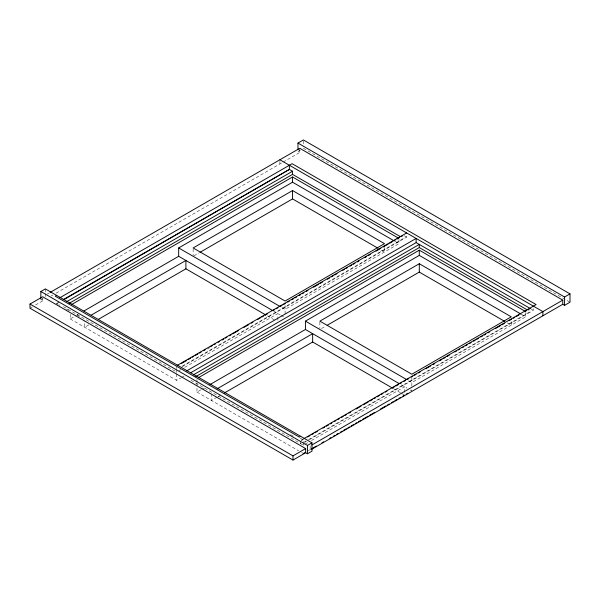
<?xml version="1.0" encoding="UTF-8"?>
<svg xmlns="http://www.w3.org/2000/svg" width="600" height="600" viewBox="0 0 600 600"><rect width="100%" height="100%" fill="white"/><g stroke="black" fill="none" stroke-linecap="round" stroke-linejoin="round"><path stroke-width="0.45" stroke-dasharray="3 2.25" d="M47.175 294.127L49.605 292.725M43.102 298.567L40.845 299.873L42.652 300.915L42.652 298.41M300.293 150.083L297.968 151.425L299.775 152.468L299.775 148.29M30 308.22L32.37 306.847M35.535 305.025L42.652 300.915M51.225 295.965L52.845 295.028M56.093 293.153L282.278 162.57M283.072 162.105L299.775 152.468M58.282 302.85L56.662 303.78L58.275 304.718M70.215 314.392L70.215 318.915L75.885 315.645M76.695 315.18L78.308 314.243M193.935 255.833L199.597 252.57M88.725 324.923L84.675 327.263L84.675 320.767M207.472 348.99L210.712 347.115M182.475 366.03L403.478 238.433L403.478 236.865M182.032 366.803L406.643 237.127L406.643 234.623M179.062 370.605L180.683 369.668M184.733 367.335L277.86 313.567L277.86 316.35M398.963 239.303L398.963 243.645L285.09 309.39L281.865 307.53M70.215 318.915L176.632 380.355L180.683 378.015M181.493 377.55L184.733 375.683M196.972 383.048L196.972 392.092L201.015 389.76M201.825 389.295L204.255 387.893M321.502 328.545L325.538 326.212M217.103 397.17L211.433 400.447L211.433 394.875M217.913 396.705L221.145 394.83M301.485 440.025L303.112 439.088M301.132 440.752L303.555 439.35M303.555 442.478L307.605 440.145M308.415 439.673L530.235 311.61L528.615 310.673M304.733 442.327L306.353 441.39M309.6 439.515L533.4 310.305L533.4 308.632M305.01 444.255L308.25 442.38M311.49 440.513L404.61 386.745L404.61 392.31M525.713 312.48L525.713 316.83L411.84 382.575L407.805 380.243M308.243 450.735L310.68 449.325M59.093 302.048L56.662 303.442L59.895 305.325M303.39 148.29L570 302.22M404.272 235.755L406.643 237.127M530.235 308.483L533.4 310.305M394.935 241.32L398.963 243.645M520.875 314.032L525.713 316.83M381.278 250.132L384.502 251.993L384.502 247.358M507.225 322.845L511.252 325.178L511.252 320.535M273.825 311.235L280.267 314.955M281.07 315.42L284.288 317.28M401.385 384.885L407.018 388.14M410.235 389.993L411.84 390.923L411.84 388.14M267.375 315.862L275.438 320.52M393.315 388.575L400.575 392.768M401.385 393.232L403.808 394.627M300.165 438.105L303.39 439.972L303.39 441.78M290.603 434.67L293.843 436.545M63.443 306.653L176.632 372.007M191.002 380.303L303.39 445.185M196.972 392.092L298.553 450.743M301.778 452.603L303.39 453.533M66.367 309.075L68.79 310.485M76.883 315.18L79.305 316.582M411.84 377.933L411.84 387.21M319.882 322.058L319.882 328.553M310.17 445.972L310.17 450.143M303.39 140.873L303.39 146.438M303.39 442.68L303.39 445.395M300.675 441.322L300.675 443.827M285.09 305.685L285.09 314.955M279.892 161.438L279.892 163.942M277.86 317.28L277.86 320.985M196.972 379.433L196.972 382.147M193.132 248.88L193.132 255.375M176.632 366.788L176.632 368.595M176.632 369.502L176.632 373.118M176.632 373.86L176.632 380.355M45.367 288.915L45.367 292.62M45.367 293.55L45.367 297.263"/><path stroke-width="0.9" d="M40.845 298.942L40.845 291.517L45.367 288.915L311.978 442.838L311.978 451.185L307.455 453.795L305.647 452.752L292.995 460.058L30 308.22L30 304.043L42.652 296.737L305.647 448.575L305.647 452.752M297.968 149.565L297.968 143.07L303.39 139.942L570 293.873L570 302.22L564.577 305.347L562.77 304.305L311.79 449.205M50.415 292.26L299.775 148.29L562.77 300.127L562.77 304.305M56.662 295.433L55.305 296.22L299.325 437.1L300.675 436.312M59.903 297.735L292.095 163.688L536.107 304.567L303.923 438.615M63.96 299.572L289.38 169.425L292.545 171.248L292.545 174.382L69.105 303.382M66.675 301.65L292.545 171.248M71.843 304.41L292.545 176.993L398.153 237.968M273.015 310.77L178.672 256.298L178.672 247.95L292.545 182.205L394.125 240.855M83.977 310.972L178.672 256.298M292.545 190.553L193.132 247.95L285.09 301.043L384.502 243.645L292.545 190.553L292.545 198.907L200.407 252.097M91.155 315.173L185.903 260.475L185.903 268.822L98.445 319.312M177.165 365.438L406.643 232.95M181.665 363.368L186.517 360.562M188.137 359.625L190.567 358.222M192.188 357.285L193.808 356.355M195.428 355.418L197.85 354.015M199.47 353.085L201.09 352.147M203.52 350.745L205.14 349.808M210.81 346.538L212.423 345.6M214.042 344.67L215.663 343.733M218.093 342.33L219.712 341.4M222.142 339.998L223.763 339.06M225.375 338.123L226.995 337.192M229.425 335.79L231.045 334.853M232.665 333.923L238.335 330.645M243.998 327.375L248.858 324.57M251.288 323.168L252.9 322.237M257.76 319.433L260.19 318.03M261.81 317.093L263.43 316.155M265.05 315.225L267.472 313.822M273.142 310.553L274.763 309.615M276.382 308.678L278.002 307.748M280.425 306.345L282.045 305.407M283.665 304.47L285.285 303.54M287.715 302.138L289.335 301.2M291.765 299.798L293.385 298.868M294.998 297.93L296.618 296.993M299.048 295.59L300.668 294.66M302.288 293.722L303.907 292.785M306.337 291.382L307.95 290.452M313.62 287.183L318.48 284.377M320.1 283.44L322.522 282.038M327.382 279.233L329.812 277.83M331.433 276.9L333.053 275.962M334.673 275.025L337.095 273.623M342.765 270.353L344.385 269.415M346.005 268.485L347.625 267.548M350.048 266.145L351.668 265.215M353.288 264.278L354.907 263.34M357.337 261.938L358.957 261.007M364.62 257.73L366.24 256.8M368.67 255.397L370.29 254.46M375.952 251.19L380.812 248.385M383.243 246.983L388.103 244.178M389.715 243.248L392.145 241.845M393.765 240.907L395.385 239.97M397.005 239.04L399.435 237.638M401.055 236.7L402.675 235.763M186.66 370.92L416.138 238.433L416.138 242.603L190.71 372.75M193.433 374.835L419.295 244.433L419.295 247.56L195.862 376.56M198.593 377.595L419.295 250.17L524.91 311.145M209.917 384.623L305.423 329.483L305.423 321.135L419.295 255.39L520.875 314.032M419.295 263.737L319.882 321.135L411.84 374.228L511.252 316.83L419.295 263.737L419.295 272.085L327.157 325.282M217.103 388.822L312.653 333.653L312.653 342.007L224.385 392.963M307.605 437.01L310.035 435.607M311.655 434.678L313.275 433.74M314.895 432.803L317.317 431.4M322.987 428.13L324.608 427.2M326.228 426.263L328.657 424.86M330.278 423.923L331.89 422.993M334.32 421.59L335.94 420.653M337.56 419.715L339.18 418.785M341.61 417.382L343.23 416.445M344.843 415.515L346.462 414.577M348.892 413.175L350.513 412.237M356.183 408.967L361.035 406.162M363.465 404.76L368.325 401.955M369.945 401.025L372.368 399.623M373.987 398.685L375.608 397.748M377.228 396.817L379.657 395.415M381.278 394.478L382.897 393.548M385.32 392.145L386.94 391.207M392.61 387.938L394.23 387M395.85 386.07L398.28 384.668M399.893 383.73L401.513 382.793M403.942 381.39L405.562 380.46M407.183 379.522L408.803 378.585M411.232 377.183L412.845 376.252M414.465 375.315L416.085 374.385M418.515 372.983L420.135 372.045M425.805 368.775L430.658 365.97M433.088 364.567L434.707 363.63M439.567 360.825L441.99 359.423M443.61 358.493L445.23 357.555M446.85 356.618L449.28 355.215M454.942 351.945L456.562 351.015M458.183 350.077L459.803 349.14M462.232 347.737L463.853 346.808M465.472 345.87L467.092 344.933M469.515 343.53L471.135 342.6M473.565 341.197L475.185 340.26M476.805 339.33L478.425 338.392M480.855 336.99L482.467 336.053M484.088 335.123L485.707 334.185M488.138 332.782L489.757 331.845M495.42 328.575L500.28 325.77M501.9 324.84L504.33 323.438M509.183 320.632L511.612 319.23M513.232 318.293L514.852 317.362M516.472 316.425L518.903 315.022M524.565 311.752L526.185 310.815M527.805 309.877L529.425 308.947M40.845 291.517L307.455 445.447L311.978 442.838M297.968 143.07L564.577 297L570 293.873M30 304.043L292.995 455.88L305.647 448.575M311.79 445.035L562.77 300.127M303.39 453.533L305.01 452.603M311.483 448.86L316.343 446.055M322.005 442.785L323.632 441.847M329.288 438.585L330.923 437.64M333.337 436.245L334.972 435.3M336.57 434.377L338.212 433.433M340.62 432.037L342.255 431.092M343.853 430.17L346.305 428.76M347.903 427.838L349.545 426.885M351.142 425.97L353.595 424.553M355.185 423.63L356.835 422.678M358.425 421.763L360.885 420.345M362.505 419.408L368.168 416.138M369.757 415.222L374.61 412.418M380.28 409.147L385.987 405.847M387.562 404.94L389.183 404.002M391.605 402.6L393.278 401.64M394.845 400.732L397.32 399.3M398.895 398.4L400.56 397.433M402.938 396.06L404.61 395.092M406.178 394.192L407.798 393.255M63.15 299.707L289.38 169.425L289.38 165.248M279.892 159.773L542.888 311.61L542.888 315.788M416.138 242.603L530.235 308.483M292.545 174.382L400.245 236.558M419.295 247.56L526.995 309.743M292.545 198.907L378.053 248.272M419.295 272.085L504.803 321.45M178.672 247.95L280.252 306.6M305.423 321.135L406.2 379.312M305.423 329.483L398.963 383.49M185.903 268.822L265.755 314.933M312.653 342.007L392.513 388.11M564.577 297L564.577 305.347M419.295 250.17L419.295 255.39M307.455 445.447L307.455 453.795M292.995 455.88L292.995 460.058M292.545 176.993L292.545 182.205"/></g></svg>
